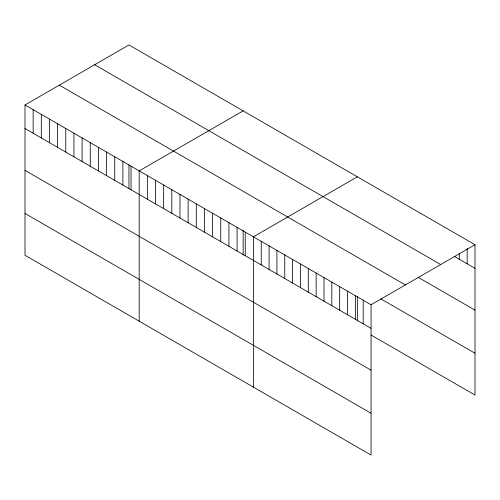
<?xml version="1.0" encoding="UTF-8"?>
<svg xmlns="http://www.w3.org/2000/svg" width="500" height="500" viewBox="0 0 500 500"><rect width="100%" height="100%" fill="white"/><g stroke="black" fill="none" stroke-linecap="round" stroke-linejoin="round"><path stroke-width="0.75" d="M25 104.956L371.05 304.744L371.05 455.056L25 255.269L25 104.956L128.95 44.944L475 244.731L475 395.044L371.069 335.044M243.144 110.869L139.194 170.888L139.194 321.2M357.344 176.8L253.394 236.819L253.394 387.131M371.05 304.744L475 244.731M454.081 256.256L475 268.331M94.644 64.744L440.694 264.538M418.131 277.312L475 310.15M59.306 85.15L405.356 284.944M380.875 298.888L475 353.231M25 128.556L371.05 328.35M25 170.369L371.05 370.163M25 213.456L371.05 413.244M467.156 248.575L467.156 263.806M459.312 253.188L459.312 259.275M363.206 300.219L363.206 323.819M357.344 296.706L357.344 321.031M355.363 295.688L355.363 319.288M347.519 291.163L347.519 314.762M339.675 286.631L339.675 310.231M331.831 282.1L331.831 305.706M323.988 277.575L323.988 301.175M316.144 273.044L316.144 296.65M308.3 268.519L308.3 292.119M300.456 263.988L300.456 287.587M292.613 259.462L292.613 283.062M284.769 254.931L284.769 278.531M276.925 250.4L276.925 274.006M269.081 245.875L269.081 269.475M261.238 241.344L261.238 264.95M245.238 232.106L245.238 255.706M243.144 230.012L243.144 255.1M237.081 227.4L237.081 251M228.925 222.688L228.925 246.287M220.769 217.981L220.769 241.581M212.606 213.269L212.606 236.869M204.45 208.562L204.45 232.162M196.294 203.85L196.294 227.45M188.137 199.144L188.137 222.744M179.981 194.431L179.981 218.031M171.825 189.725L171.825 213.325M163.669 185.012L163.669 208.612M155.512 180.306L155.512 203.906M147.356 175.594L147.356 199.2M131.037 166.175L131.037 189.781M128.95 164.844L128.95 188.412M122.881 161.469L122.881 185.069M114.725 156.756L114.725 180.362M106.569 152.05L106.569 175.65M98.413 147.338L98.413 170.944M90.256 142.631L90.256 166.231M82.1 137.919L82.1 161.525M73.944 133.212L73.944 156.812M65.788 128.5L65.788 152.106M57.625 123.794L57.625 147.394M49.469 119.081L49.469 142.688M41.312 114.375L41.312 137.975M33.156 109.663L33.156 133.269"/></g></svg>
